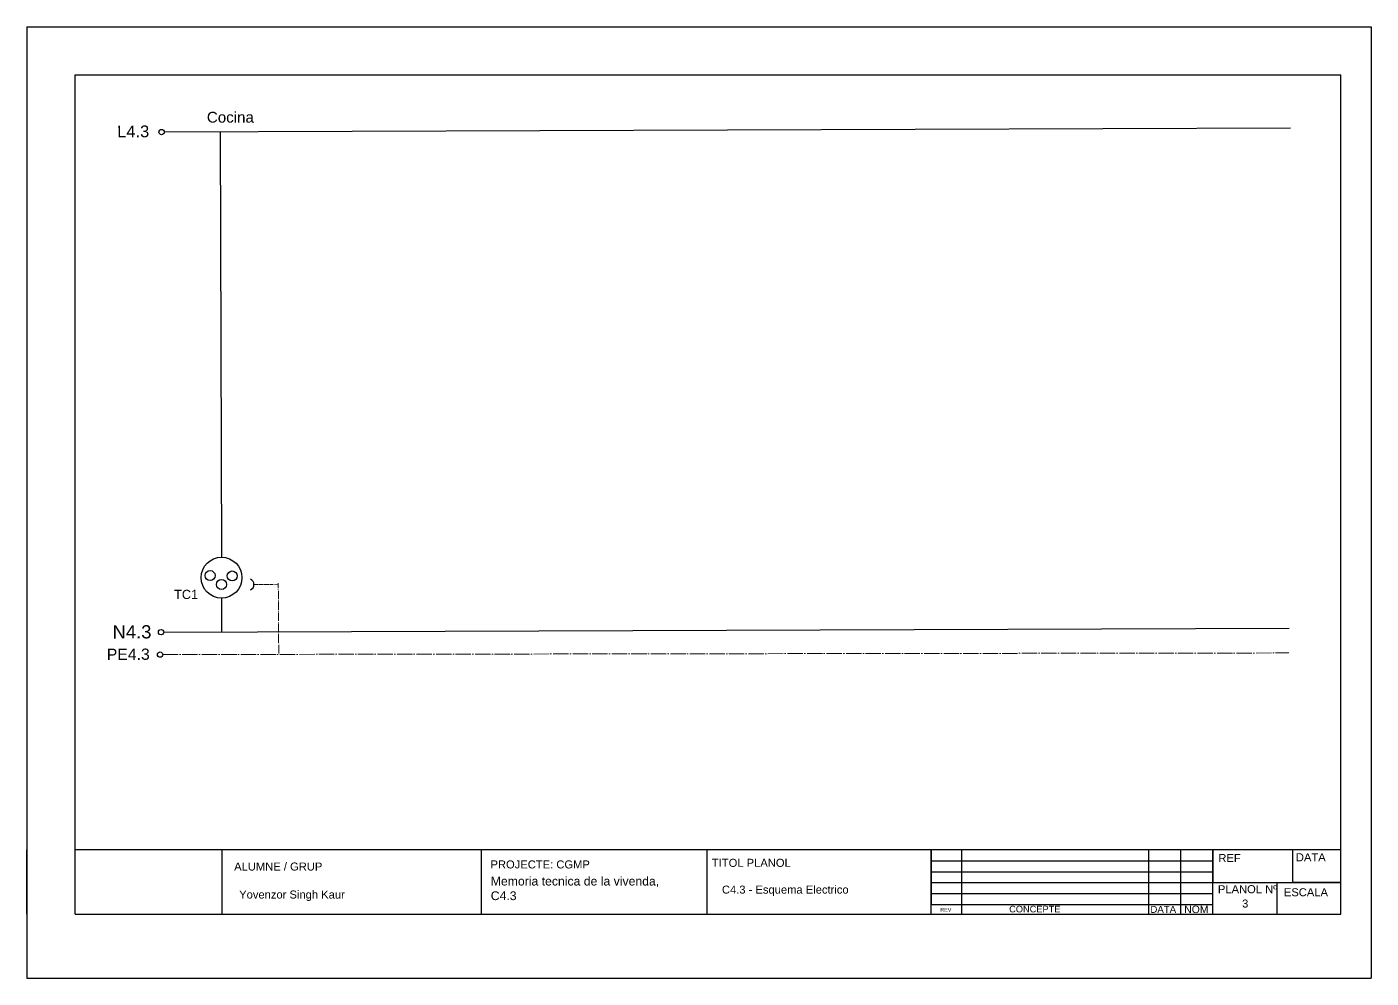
# Model space of a CAD drawing. Header units: millimetres. Extents: x 2377 to 4712, y -254 to 3188.
# Drawn here: x 3791 to 4211, y 108.7 to 405.7 of the extents above; entities that cross this region are included whole.
import ezdxf

# ---------------------------------------------------------------- set-up
doc = ezdxf.new("R2010")
doc.units = ezdxf.units.MM
doc.linetypes.add('ACAD_ISO04W100', pattern=[30, 24, -3, 0, -3])
doc.layers.add('Neutro', color=7, linetype='Continuous', true_color=0x2776bb)
doc.layers.add('Tierra', color=7, linetype='Continuous', true_color=0x58ba48)
doc.styles.get("Standard").update_dxf_attribs({"font": 'arial.ttf'})

msp = doc.modelspace()

# ---------------------------------------------------------------- linework, layer by layer
at = {"transparency": 33554687}
for p, q in [((3790.96, 405.75), (4210.96, 405.75)), ((3790.96, 405.75), (3790.96, 108.75)), ((4210.96, 405.75), (4210.96, 108.75)), ((4210.96, 405.75), (4210.96, 390.75)), ((3806.01, 128.75), (3806.01, 390.75)), ((3806.01, 390.75), (4201.5, 390.75)), ((4201.5, 128.75), (4201.5, 390.75)), ((3833.97, 372.96), (4185.81, 374.2)), ((3851.32, 373.02), (3851.78, 240.17)), ((3790.96, 128.75), (3790.96, 148.75)), ((4201.5, 148.75), (3806.01, 148.75)), ((3852.01, 128.75), (3852.01, 148.75)), ((3933.01, 128.75), (3933.01, 148.75)), ((4003.51, 128.75), (4003.51, 148.75)), ((4073.51, 128.75), (4073.51, 148.75)), ((4073.51, 148.75), (4073.51, 145.35)), ((4083.07, 128.75), (4083.07, 148.75)), ((4141.52, 128.75), (4141.52, 148.75)), ((4151.52, 128.75), (4151.52, 148.75)), ((4161.52, 128.75), (4161.52, 148.75)), ((4161.52, 148.75), (4161.52, 138.55)), ((4186.54, 138.55), (4186.54, 148.75)), ((4201.5, 128.75), (4201.5, 148.75)), ((4073.51, 145.35), (4161.52, 145.35)), ((4073.51, 145.35), (4073.51, 141.95)), ((4073.51, 141.95), (4161.52, 141.95)), ((4073.51, 141.95), (4073.51, 138.55)), ((4073.51, 138.55), (4161.52, 138.55)), ((4073.51, 138.55), (4073.51, 135.15)), ((4073.51, 135.15), (4073.51, 131.75)), ((4073.51, 135.15), (4161.52, 135.15)), ((4161.52, 138.55), (4201.5, 138.55)), ((4161.52, 138.55), (4181.51, 138.55)), ((4181.51, 138.55), (4181.51, 128.75)), ((4201.5, 138.55), (4186.54, 138.55)), ((4073.51, 131.75), (4161.52, 131.75)), ((3806.01, 128.75), (3852.01, 128.75)), ((3852.01, 128.75), (3933.01, 128.75)), ((3933.01, 128.75), (4003.51, 128.75)), ((4003.51, 128.75), (4073.51, 128.75)), ((4073.51, 128.75), (4083.07, 128.75)), ((4083.07, 128.75), (4141.52, 128.75)), ((4141.52, 128.75), (4151.52, 128.75)), ((4151.52, 128.75), (4161.52, 128.75)), ((4161.52, 128.75), (4181.51, 128.75)), ((4181.51, 128.75), (4201.5, 128.75)), ((3790.96, 108.75), (4210.96, 108.75))]:
    msp.add_line(p, q, dxfattribs=at)
for centre, radius in [((3833.06, 372.9), 0.83), ((3851.78, 233.78), 6.39), ((3848.2, 234.43), 1.56), ((3855.11, 234.31), 1.56), ((3851.77, 231.67), 1.56)]:
    msp.add_circle(centre, radius, dxfattribs=at)
at = {"layer": 'Neutro', "transparency": 33554687}
for p, q in [((3851.78, 227.4), (3851.78, 216.73)), ((4185.33, 217.9), (3833.7, 216.66))]:
    msp.add_line(p, q, dxfattribs=at)
msp.add_circle((3832.87, 216.75), 0.83, dxfattribs=at)
at = {"layer": 'Tierra', "linetype": 'ACAD_ISO04W100', "lineweight": 15, "ltscale": 0.05, "transparency": 33554687}
msp.add_line((3869.52, 231.7), (3862.01, 231.67), dxfattribs=at)
at = {"layer": 'Tierra', "linetype": 'ACAD_ISO04W100', "lineweight": 15, "ltscale": 0.11, "transparency": 33554687}
msp.add_line((3869.65, 210.05), (3869.51, 232.1), dxfattribs=at)
at = {"layer": 'Tierra', "color": 85, "linetype": 'ACAD_ISO04W100', "lineweight": 15, "ltscale": 0.2, "true_color": 0x58ba48, "transparency": 33554687}
msp.add_line((3833.41, 209.78), (4185.28, 210.27), dxfattribs=at)
at = {"layer": 'Tierra', "transparency": 33554687}
msp.add_circle((3832.58, 209.77), 0.83, dxfattribs=at)
msp.add_arc((3860.09, 231.62), 1.81, 294.9893, 65.0107, dxfattribs=at)

# ---------------------------------------------------------------- texts
at = {"transparency": 33554687, "attachment_point": 1}
for s, width, gutter_width, heights, insert, char_height in [('Cocina', 84.2878, 16.88, [0], (3847.2, 379.24), 3.377), ('TC1', 51.0022, 14.23, [0], (3836.95, 229.98), 2.846), ('REF', 14.591, 12.5, [0], (4163.23, 147.49), 2.5), ('DATA', 13.3924, 12.5, [0], (4187.45, 147.72), 2.5), ('ALUMNE / GRUP', 48.2644, 12.5, [0], (3855.72, 144.83), 2.5), ('PROJECTE: CGMP', 37.0564, 12.5, [0], (3935.82, 145.49), 2.5), ('TITOL PLANOL', 34.1105, 12.5, [0], (4004.99, 145.99), 2.5), ('C4.3 - Esquema Electrico', 63.5407, 12.5, [0], (4008.12, 137.63), 2.5), ('PLANOL Nº', 23.5912, 12.5, [4.44], (4163.09, 137.76), 2.5), ('ESCALA', 18.9792, 12.5, [0], (4183.7, 136.8), 2.5), ('REV', 3.8206, 6.05, [0], (4076.35, 130.67), 1.209), ('CONCEPTE', 3.309, 10.34, [0], (4097.86, 131.33), 2.068), ('DATA', 8.5845, 10.78, [0], (4142, 131.28), 2.155), ('NOM', 9.2865, 11.66, [0], (4152.55, 131.38), 2.331), ('3', 63.5407, 12.5, [0], (4170.65, 133.28), 2.5)]:
    msp.add_mtext_dynamic_manual_height_columns(s, width=width, gutter_width=gutter_width, heights=heights, dxfattribs=dict(at, insert=insert, char_height=char_height))
at = {"ltscale": 5, "transparency": 33554687, "insert": (3819.16, 374.94), "char_height": 3.689, "attachment_point": 1, "rotation": 0.199}
msp.add_mtext_dynamic_manual_height_columns('L4.3', width=22.6485, gutter_width=18.45, heights=[0], dxfattribs=at)
at = {"transparency": 33554687, "attachment_point": 1}
for s, insert, char_height, width in [('Memoria tecnica de la vivenda,\\PC4.3', (3935.9, 140.39), 2.7327, 53.673), ('Yovenzor Singh Kaur\\P', (3857.29, 136.09), 2.5, 34.6944)]:
    msp.add_mtext(s, dxfattribs=dict(at, insert=insert, char_height=char_height, width=width))
at = {"layer": 'Neutro', "ltscale": 5, "transparency": 33554687, "insert": (3817.71, 218.9), "char_height": 4.123, "attachment_point": 1, "rotation": 0.199}
msp.add_mtext_dynamic_manual_height_columns('N4.3', width=25.3099, gutter_width=20.61, heights=[4.26], dxfattribs=at)
at = {"layer": 'Tierra', "ltscale": 5, "transparency": 33554687, "insert": (3815.91, 211.6), "char_height": 3.53, "attachment_point": 1, "rotation": 0.199}
msp.add_mtext_dynamic_manual_height_columns('PE4.3', width=21.6717, gutter_width=17.65, heights=[3.65], dxfattribs=at)

doc.saveas('drawing.dxf')
